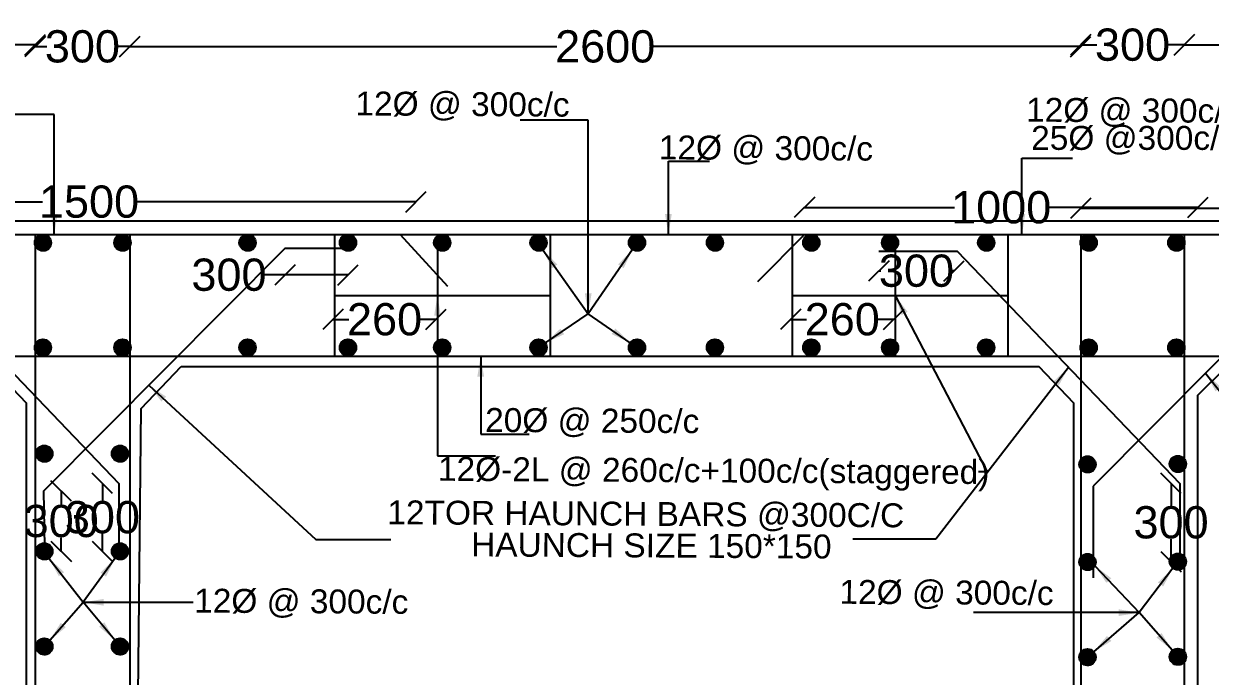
# Model space of a CAD drawing. Header units: millimetres. Extents: x 5124 to 6568637, y 2311 to 91879094.
# Drawn here: x 3831076 to 3836598, y 45943342 to 45946380 of the extents above; entities that cross this region are included whole.
import ezdxf

# ---------------------------------------------------------------- set-up
doc = ezdxf.new("R2010")
doc.units = ezdxf.units.MM
doc.header["$MEASUREMENT"] = 0
doc.layers.add('DIMENSION', color=7, linetype='Continuous')
doc.layers.add('DRAWING', color=7, linetype='Continuous')
doc.styles.get("Standard").update_dxf_attribs({"font": 'arial.ttf', "height": 150})
doc.dimstyles.get("Standard").update_dxf_attribs({"dimtxt": 200, "dimasz": 110, "dimexe": 0.18, "dimexo": 0.0625, "dimgap": 0.09, "dimtad": 0, "dimtih": 1, "dimtoh": 1, "dimdec": 0, "dimzin": 0, "dimdsep": 46, "dimtxsty": 'Standard', "dimblk": 'OBLIQUE', "dimcen": 0.09, "dimse1": 1, "dimse2": 1, "dimadec": 0, "dimazin": 0, "dimtfac": 1, "dimtdec": 0, "dimtofl": 0, "dimtmove": 0, "dimatfit": 3, "dimfxl": 1, "dimtolj": 1, "dimtzin": 0, "dimarcsym": 0})

# ---------------------------------------------------------------- blocks, each defined once
blk = doc.blocks.new('_Oblique')
at = {"color": 0, "linetype": 'ByBlock', "lineweight": -2}
blk.add_line((-0.5, -0.5), (0.5, 0.5), dxfattribs=at)
blk = doc.blocks.new('*D154')
at = {"layer": 'Defpoints', "color": 0, "transparency": 16777216}
for p in [(3831128.6, 45946281.1), (3826696, 45945398.5), (3831128.6, 45945398.5)]:
    blk.add_point(p, dxfattribs=at)
at = {"layer": 'DIMENSION', "color": 0, "lineweight": -2, "transparency": 16777216}
for p, q in [((3826696, 45946281.1), (3828687.2, 45946281.1)), ((3831128.6, 45946281.1), (3829137.4, 45946281.1))]:
    blk.add_line(p, q, dxfattribs=at)
at = {"layer": 'DIMENSION', "color": 0, "lineweight": -2, "transparency": 16777216, "xscale": 95, "yscale": 95, "zscale": 95, "rotation": 180}
blk.add_blockref('_Oblique', (3826696, 45946281.1), dxfattribs=at)
at = {"layer": 'DIMENSION', "color": 0, "lineweight": -2, "transparency": 16777216, "xscale": 95, "yscale": 95, "zscale": 95}
blk.add_blockref('_Oblique', (3831128.6, 45946281.1), dxfattribs=at)
at = {"layer": 'DIMENSION', "color": 0, "transparency": 16777216, "insert": (3828912.3, 45946281.1), "char_height": 150, "attachment_point": 5}
blk.add_mtext('\\A1;2600', dxfattribs=at)
blk = doc.blocks.new('*D155')
at = {"layer": 'Defpoints', "color": 0, "transparency": 16777216}
for p in [(3831568.7, 45946273.2), (3831128.6, 45945398.5), (3831568.7, 45945398.5)]:
    blk.add_point(p, dxfattribs=at)
at = {"layer": 'DIMENSION', "color": 0, "lineweight": -2, "transparency": 16777216}
for p, q in [((3831128.6, 45946273.2), (3831183.2, 45946273.2)), ((3831568.7, 45946273.2), (3831514.2, 45946273.2))]:
    blk.add_line(p, q, dxfattribs=at)
at = {"layer": 'DIMENSION', "color": 0, "lineweight": -2, "transparency": 16777216, "xscale": 95, "yscale": 95, "zscale": 95, "rotation": 180}
blk.add_blockref('_Oblique', (3831128.6, 45946273.2), dxfattribs=at)
at = {"layer": 'DIMENSION', "color": 0, "lineweight": -2, "transparency": 16777216, "xscale": 95, "yscale": 95, "zscale": 95}
blk.add_blockref('_Oblique', (3831568.7, 45946273.2), dxfattribs=at)
at = {"layer": 'DIMENSION', "color": 0, "transparency": 16777216, "insert": (3831348.7, 45946273.2), "char_height": 150, "attachment_point": 5}
blk.add_mtext('\\A1;300', dxfattribs=at)
blk = doc.blocks.new('*D156')
at = {"layer": 'Defpoints', "color": 0, "transparency": 16777216}
for p in [(3835994.7, 45946273), (3835994.7, 45945398.5), (3831568.7, 45945378.6)]:
    blk.add_point(p, dxfattribs=at)
at = {"layer": 'DIMENSION', "color": 0, "lineweight": -2, "transparency": 16777216}
for p, q in [((3831568.7, 45946273), (3833556.6, 45946273)), ((3835994.7, 45946273), (3834006.8, 45946273))]:
    blk.add_line(p, q, dxfattribs=at)
at = {"layer": 'DIMENSION', "color": 0, "lineweight": -2, "transparency": 16777216, "xscale": 95, "yscale": 95, "zscale": 95, "rotation": 180}
blk.add_blockref('_Oblique', (3831568.7, 45946273), dxfattribs=at)
at = {"layer": 'DIMENSION', "color": 0, "lineweight": -2, "transparency": 16777216, "xscale": 95, "yscale": 95, "zscale": 95}
blk.add_blockref('_Oblique', (3835994.7, 45946273), dxfattribs=at)
at = {"layer": 'DIMENSION', "color": 0, "transparency": 16777216, "insert": (3833781.7, 45946273), "char_height": 150, "attachment_point": 5}
blk.add_mtext('\\A1;2600', dxfattribs=at)
blk = doc.blocks.new('*D157')
at = {"layer": 'Defpoints', "color": 0, "transparency": 16777216}
for p in [(3832900.9, 45945550.6), (3829857.8, 45945398.5), (3832900.9, 45945398.5)]:
    blk.add_point(p, dxfattribs=at)
at = {"layer": 'DIMENSION', "color": 0, "lineweight": -2, "transparency": 16777216}
for p, q in [((3829857.8, 45945550.6), (3831162.6, 45945550.6)), ((3832900.9, 45945550.6), (3831596.1, 45945550.6))]:
    blk.add_line(p, q, dxfattribs=at)
at = {"layer": 'DIMENSION', "color": 0, "lineweight": -2, "transparency": 16777216, "xscale": 95, "yscale": 95, "zscale": 95, "rotation": 180}
blk.add_blockref('_Oblique', (3829857.8, 45945550.6), dxfattribs=at)
at = {"layer": 'DIMENSION', "color": 0, "lineweight": -2, "transparency": 16777216, "xscale": 95, "yscale": 95, "zscale": 95}
blk.add_blockref('_Oblique', (3832900.9, 45945550.6), dxfattribs=at)
at = {"layer": 'DIMENSION', "color": 0, "transparency": 16777216, "insert": (3831379.4, 45945550.6), "char_height": 150, "attachment_point": 5}
blk.add_mtext('\\A1;1500', dxfattribs=at)
blk = doc.blocks.new('*D158')
at = {"layer": 'Defpoints', "color": 0, "transparency": 16777216}
for p in [(3832291.1, 45945334), (3832584.4, 45945321.9), (3832291.1, 45945210.3)]:
    blk.add_point(p, dxfattribs=at)
at = {"layer": 'DIMENSION', "color": 0, "lineweight": -2, "transparency": 16777216}
for p, q in [((3832291.1, 45945210.3), (3832196.1, 45945210.3)), ((3832584.4, 45945210.3), (3832291.1, 45945210.3))]:
    blk.add_line(p, q, dxfattribs=at)
at = {"layer": 'DIMENSION', "color": 0, "lineweight": -2, "transparency": 16777216, "xscale": 95, "yscale": 95, "zscale": 95, "rotation": 180}
blk.add_blockref('_Oblique', (3832291.1, 45945210.3), dxfattribs=at)
at = {"layer": 'DIMENSION', "color": 0, "lineweight": -2, "transparency": 16777216, "xscale": 95, "yscale": 95, "zscale": 95}
blk.add_blockref('_Oblique', (3832584.4, 45945210.3), dxfattribs=at)
at = {"layer": 'DIMENSION', "color": 0, "transparency": 16777216, "insert": (3832030.6, 45945210.3), "char_height": 150, "attachment_point": 5}
blk.add_mtext('\\A1;300', dxfattribs=at)
blk = doc.blocks.new('*D163')
at = {"layer": 'Defpoints', "color": 0, "transparency": 16777216}
for p in [(3831167.6, 45944204.3), (3831249.8, 45944204.3), (3831171.2, 45943923.5)]:
    blk.add_point(p, dxfattribs=at)
at = {"layer": 'DIMENSION', "color": 0, "lineweight": -2, "transparency": 16777216}
for p, q in [((3831249.8, 45944204.3), (3831249.8, 45944140.6)), ((3831249.8, 45943923.5), (3831249.8, 45943987.3))]:
    blk.add_line(p, q, dxfattribs=at)
at = {"layer": 'DIMENSION', "color": 0, "lineweight": -2, "transparency": 16777216, "xscale": 95, "yscale": 95, "zscale": 95}
for p, rotation in [((3831249.8, 45944204.3), 90), ((3831249.8, 45943923.5), 270)]:
    blk.add_blockref('_Oblique', p, dxfattribs=dict(at, rotation=rotation))
at = {"layer": 'DIMENSION', "color": 0, "transparency": 16777216, "insert": (3831249.8, 45944063.9), "char_height": 150, "attachment_point": 5}
blk.add_mtext('\\A1;300', dxfattribs=at)
blk = doc.blocks.new('*D164')
at = {"layer": 'Defpoints', "color": 0, "transparency": 16777216}
for p in [(3831517.4, 45944239.8), (3831441.8, 45943923.5), (3831523.7, 45943923.5)]:
    blk.add_point(p, dxfattribs=at)
at = {"layer": 'DIMENSION', "color": 0, "lineweight": -2, "transparency": 16777216}
for p, q in [((3831441.8, 45944239.8), (3831441.8, 45944158.4)), ((3831441.8, 45943923.5), (3831441.8, 45944005))]:
    blk.add_line(p, q, dxfattribs=at)
at = {"layer": 'DIMENSION', "color": 0, "lineweight": -2, "transparency": 16777216, "xscale": 95, "yscale": 95, "zscale": 95}
for p, rotation in [((3831441.8, 45944239.8), 90), ((3831441.8, 45943923.5), 270)]:
    blk.add_blockref('_Oblique', p, dxfattribs=dict(at, rotation=rotation))
at = {"layer": 'DIMENSION', "color": 0, "transparency": 16777216, "insert": (3831441.8, 45944081.7), "char_height": 150, "attachment_point": 5}
blk.add_mtext('\\A1;300', dxfattribs=at)
blk = doc.blocks.new('*D165')
at = {"layer": 'Defpoints', "color": 0, "transparency": 16777216}
for p in [(3835055.1, 45945320.1), (3835405.4, 45945320.1), (3835405.4, 45945229)]:
    blk.add_point(p, dxfattribs=at)
at = {"layer": 'DIMENSION', "color": 0, "lineweight": -2, "transparency": 16777216}
for p, q in [((3835055.1, 45945229), (3835064.8, 45945229)), ((3835405.4, 45945229), (3835395.8, 45945229))]:
    blk.add_line(p, q, dxfattribs=at)
at = {"layer": 'DIMENSION', "color": 0, "lineweight": -2, "transparency": 16777216, "xscale": 95, "yscale": 95, "zscale": 95, "rotation": 180}
blk.add_blockref('_Oblique', (3835055.1, 45945229), dxfattribs=at)
at = {"layer": 'DIMENSION', "color": 0, "lineweight": -2, "transparency": 16777216, "xscale": 95, "yscale": 95, "zscale": 95}
blk.add_blockref('_Oblique', (3835405.4, 45945229), dxfattribs=at)
at = {"layer": 'DIMENSION', "color": 0, "transparency": 16777216, "insert": (3835230.3, 45945229), "char_height": 150, "attachment_point": 5}
blk.add_mtext('\\A1;300', dxfattribs=at)
blk = doc.blocks.new('*D166')
at = {"layer": 'Defpoints', "color": 0, "transparency": 16777216}
for p in [(3836540.1, 45945524.3), (3834709, 45945398.5), (3836540.1, 45945359.8)]:
    blk.add_point(p, dxfattribs=at)
at = {"layer": 'DIMENSION', "color": 0, "lineweight": -2, "transparency": 16777216}
for p, q in [((3834709, 45945524.3), (3835407.8, 45945524.3)), ((3836540.1, 45945524.3), (3835841.3, 45945524.3))]:
    blk.add_line(p, q, dxfattribs=at)
at = {"layer": 'DIMENSION', "color": 0, "lineweight": -2, "transparency": 16777216, "xscale": 95, "yscale": 95, "zscale": 95, "rotation": 180}
blk.add_blockref('_Oblique', (3834709, 45945524.3), dxfattribs=at)
at = {"layer": 'DIMENSION', "color": 0, "lineweight": -2, "transparency": 16777216, "xscale": 95, "yscale": 95, "zscale": 95}
blk.add_blockref('_Oblique', (3836540.1, 45945524.3), dxfattribs=at)
at = {"layer": 'DIMENSION', "color": 0, "transparency": 16777216, "insert": (3835624.6, 45945524.3), "char_height": 150, "attachment_point": 5}
blk.add_mtext('\\A1;1000', dxfattribs=at)
blk = doc.blocks.new('*D167')
at = {"layer": 'Defpoints', "color": 0, "transparency": 16777216}
for p in [(3836455.6, 45944239.8), (3836415.2, 45943875.8), (3836446.8, 45943875.8)]:
    blk.add_point(p, dxfattribs=at)
at = {"layer": 'DIMENSION', "color": 0, "lineweight": -2, "transparency": 16777216}
for p, q in [((3836415.2, 45944239.8), (3836415.2, 45944134.5)), ((3836415.2, 45943875.8), (3836415.2, 45943981.1))]:
    blk.add_line(p, q, dxfattribs=at)
at = {"layer": 'DIMENSION', "color": 0, "lineweight": -2, "transparency": 16777216, "xscale": 95, "yscale": 95, "zscale": 95}
for p, rotation in [((3836415.2, 45944239.8), 90), ((3836415.2, 45943875.8), 270)]:
    blk.add_blockref('_Oblique', p, dxfattribs=dict(at, rotation=rotation))
at = {"layer": 'DIMENSION', "color": 0, "transparency": 16777216, "insert": (3836415.2, 45944057.8), "char_height": 150, "attachment_point": 5}
blk.add_mtext('\\A1;300', dxfattribs=at)
blk = doc.blocks.new('*D172')
at = {"layer": 'Defpoints', "color": 0, "transparency": 16777216}
for p in [(3840951.5, 45946281.1), (3836476.8, 45945398.5), (3840951.5, 45945398.5)]:
    blk.add_point(p, dxfattribs=at)
at = {"layer": 'DIMENSION', "color": 0, "lineweight": -2, "transparency": 16777216}
for p, q in [((3836476.8, 45946281.1), (3838489, 45946281.1)), ((3840951.5, 45946281.1), (3838939.2, 45946281.1))]:
    blk.add_line(p, q, dxfattribs=at)
at = {"layer": 'DIMENSION', "color": 0, "lineweight": -2, "transparency": 16777216, "xscale": 95, "yscale": 95, "zscale": 95, "rotation": 180}
blk.add_blockref('_Oblique', (3836476.8, 45946281.1), dxfattribs=at)
at = {"layer": 'DIMENSION', "color": 0, "lineweight": -2, "transparency": 16777216, "xscale": 95, "yscale": 95, "zscale": 95}
blk.add_blockref('_Oblique', (3840951.5, 45946281.1), dxfattribs=at)
at = {"layer": 'DIMENSION', "color": 0, "transparency": 16777216, "insert": (3838714.1, 45946281.1), "char_height": 150, "attachment_point": 5}
blk.add_mtext('\\A1;2600', dxfattribs=at)
blk = doc.blocks.new('*D193')
at = {"layer": 'Defpoints', "color": 0, "lineweight": -2, "transparency": 16777216}
for p, q in [((3835994.7, 45946281.1), (3836070.3, 45946281.1)), ((3836476.8, 45946281.1), (3836401.2, 45946281.1))]:
    blk.add_line(p, q, dxfattribs=at)
at = {"layer": 'Defpoints', "color": 0, "transparency": 16777216}
for p in [(3836476.8, 45946281.1), (3835994.7, 45945398.5), (3836476.8, 45945398.5)]:
    blk.add_point(p, dxfattribs=at)
at = {"layer": 'Defpoints', "color": 0, "lineweight": -2, "transparency": 16777216, "xscale": 95, "yscale": 95, "zscale": 95, "rotation": 180}
blk.add_blockref('_Oblique', (3835994.7, 45946281.1), dxfattribs=at)
at = {"layer": 'Defpoints', "color": 0, "lineweight": -2, "transparency": 16777216, "xscale": 95, "yscale": 95, "zscale": 95}
blk.add_blockref('_Oblique', (3836476.8, 45946281.1), dxfattribs=at)
at = {"layer": 'Defpoints', "color": 0, "transparency": 16777216, "insert": (3836235.8, 45946281.1), "char_height": 150, "attachment_point": 5}
blk.add_mtext('\\A1;300', dxfattribs=at)
blk = doc.blocks.new('*D145')
at = {"layer": 'Defpoints', "color": 0, "lineweight": -2, "transparency": 16777216}
for p, q in [((3832514.7, 45945003.1), (3832587.9, 45945003.1)), ((3832994.7, 45945003.1), (3832921.5, 45945003.1))]:
    blk.add_line(p, q, dxfattribs=at)
at = {"layer": 'Defpoints', "color": 0, "transparency": 16777216}
for p in [(3832514.7, 45945003.1), (3832994.7, 45945003.1), (3832994.7, 45945003.1)]:
    blk.add_point(p, dxfattribs=at)
at = {"layer": 'Defpoints', "color": 0, "lineweight": -2, "transparency": 16777216, "xscale": 95, "yscale": 95, "zscale": 95, "rotation": 180}
blk.add_blockref('_Oblique', (3832514.7, 45945003.1), dxfattribs=at)
at = {"layer": 'Defpoints', "color": 0, "lineweight": -2, "transparency": 16777216, "xscale": 95, "yscale": 95, "zscale": 95}
blk.add_blockref('_Oblique', (3832994.7, 45945003.1), dxfattribs=at)
at = {"layer": 'Defpoints', "color": 0, "transparency": 16777216, "insert": (3832754.7, 45945003.1), "char_height": 150, "attachment_point": 5}
blk.add_mtext('\\A1;260', dxfattribs=at)
blk = doc.blocks.new('*D146')
at = {"layer": 'Defpoints', "color": 0, "lineweight": -2, "transparency": 16777216}
for p, q in [((3834644.9, 45945003.1), (3834718.1, 45945003.1)), ((3835124.9, 45945003.1), (3835051.7, 45945003.1))]:
    blk.add_line(p, q, dxfattribs=at)
at = {"layer": 'Defpoints', "color": 0, "transparency": 16777216}
for p in [(3834644.9, 45945003.1), (3835124.9, 45945003.1), (3835124.9, 45945003.1)]:
    blk.add_point(p, dxfattribs=at)
at = {"layer": 'Defpoints', "color": 0, "lineweight": -2, "transparency": 16777216, "xscale": 95, "yscale": 95, "zscale": 95, "rotation": 180}
blk.add_blockref('_Oblique', (3834644.9, 45945003.1), dxfattribs=at)
at = {"layer": 'Defpoints', "color": 0, "lineweight": -2, "transparency": 16777216, "xscale": 95, "yscale": 95, "zscale": 95}
blk.add_blockref('_Oblique', (3835124.9, 45945003.1), dxfattribs=at)
at = {"layer": 'Defpoints', "color": 0, "transparency": 16777216, "insert": (3834884.9, 45945003.1), "char_height": 150, "attachment_point": 5}
blk.add_mtext('\\A1;260', dxfattribs=at)
blk = doc.blocks.new('*D198')
at = {"layer": 'Defpoints', "color": 0, "transparency": 16777216}
for p in [(3838451.4, 45945520.8), (3835994.7, 45945398.5), (3838451.4, 45945398.5)]:
    blk.add_point(p, dxfattribs=at)
at = {"layer": 'DRAWING', "color": 0, "lineweight": -2, "transparency": 16777216}
for p, q in [((3835994.7, 45945520.8), (3837006.3, 45945520.8)), ((3838451.4, 45945520.8), (3837439.8, 45945520.8))]:
    blk.add_line(p, q, dxfattribs=at)
at = {"layer": 'DRAWING', "color": 0, "lineweight": -2, "transparency": 16777216, "xscale": 95, "yscale": 95, "zscale": 95, "rotation": 180}
blk.add_blockref('_Oblique', (3835994.7, 45945520.8), dxfattribs=at)
at = {"layer": 'DRAWING', "color": 0, "lineweight": -2, "transparency": 16777216, "xscale": 95, "yscale": 95, "zscale": 95}
blk.add_blockref('_Oblique', (3838451.4, 45945520.8), dxfattribs=at)
at = {"layer": 'DRAWING', "color": 0, "transparency": 16777216, "insert": (3837223, 45945520.8), "char_height": 150, "attachment_point": 5}
blk.add_mtext('\\A1;1000', dxfattribs=at)

msp = doc.modelspace()

# ---------------------------------------------------------------- hatches: boundary and pattern name
at = {"layer": 'DRAWING'}
h = msp.add_hatch(dxfattribs=at)
h.set_pattern_fill('ANSI31', color=256, scale=0.506239, style=0)
h.set_pattern_definition([(45, (2011681.11271, 22686187.51885), (-0.04474567227195, 0.04474567227195), [])])
h.paths.add_polyline_path([(3831203.2, 45945360.2, 0.958694), (3831126.6, 45945363.5), (3831126.6, 45945357, 0.958694)])
h = msp.add_hatch(dxfattribs=at)
h.set_pattern_fill('ANSI31', color=256, scale=0.506239, style=0)
h.set_pattern_definition([(45, (2012051.350035, 22686187.51885), (-0.04474567227195, 0.04474567227195), [])])
h.paths.add_polyline_path([(3831573.4, 45945360.2, 0.958694), (3831496.9, 45945363.5), (3831496.9, 45945357, 0.958694)])
h = msp.add_hatch(dxfattribs=at)
h.set_pattern_fill('ANSI31', color=256, scale=0.506239, style=0)
h.set_pattern_definition([(45, (2012633.46061, 22686187.51885), (-0.04474567227195, 0.04474567227195), [])])
h.paths.add_polyline_path([(3832155.5, 45945360.2, 0.958694), (3832079, 45945363.5), (3832079, 45945357, 0.958694)])
h = msp.add_hatch(dxfattribs=at)
h.set_pattern_fill('ANSI31', color=256, scale=0.506239, style=0)
h.set_pattern_definition([(45, (2013100.620214, 22686187.51885), (-0.04474567227195, 0.04474567227195), [])])
h.paths.add_polyline_path([(3832622.7, 45945360.2, 0.958694), (3832546.1, 45945363.5), (3832546.1, 45945357, 0.958694)])
h = msp.add_hatch(dxfattribs=at)
h.set_pattern_fill('ANSI31', color=256, scale=0.506239, style=0)
h.set_pattern_definition([(45, (2013539.36659, 22686187.51885), (-0.04474567227195, 0.04474567227195), [])])
h.paths.add_polyline_path([(3833061.4, 45945360.2, 0.958694), (3832984.9, 45945363.5), (3832984.9, 45945357, 0.958694)])
h = msp.add_hatch(dxfattribs=at)
h.set_pattern_fill('ANSI31', color=256, scale=0.506239, style=0)
h.set_pattern_definition([(45, (2013987.77635, 22686187.51885), (-0.04474567227195, 0.04474567227195), [])])
h.paths.add_polyline_path([(3833509.9, 45945360.2, 0.958694), (3833433.3, 45945363.5), (3833433.3, 45945357, 0.958694)])
h = msp.add_hatch(dxfattribs=at)
h.set_pattern_fill('ANSI31', color=256, scale=0.506239, style=0)
h.set_pattern_definition([(45, (2014446.137946, 22686187.51885), (-0.04474567227195, 0.04474567227195), [])])
h.paths.add_polyline_path([(3833968.2, 45945360.2, 0.958694), (3833891.7, 45945363.5), (3833891.7, 45945357, 0.958694)])
h = msp.add_hatch(dxfattribs=at)
h.set_pattern_fill('ANSI31', color=256, scale=0.506239, style=0)
h.set_pattern_definition([(45, (2014808.51476, 22686187.51885), (-0.04474567227195, 0.04474567227195), [])])
h.paths.add_polyline_path([(3834330.6, 45945360.2, 0.958694), (3834254, 45945363.5), (3834254, 45945357, 0.958694)])
h = msp.add_hatch(dxfattribs=at)
h.set_pattern_fill('ANSI31', color=256, scale=0.506239, style=0)
h.set_pattern_definition([(45, (2015256.92452, 22686187.51885), (-0.04474567227195, 0.04474567227195), [])])
h.paths.add_polyline_path([(3834779, 45945360.2, 0.958694), (3834702.4, 45945363.5), (3834702.4, 45945357, 0.958694)])
h = msp.add_hatch(dxfattribs=at)
h.set_pattern_fill('ANSI31', color=256, scale=0.506239, style=0)
h.set_pattern_definition([(45, (2015623.62822, 22686187.51885), (-0.04474567227195, 0.04474567227195), [])])
h.paths.add_polyline_path([(3835145.7, 45945360.2, 0.958694), (3835069.2, 45945363.5), (3835069.2, 45945357, 0.958694)])
h = msp.add_hatch(dxfattribs=at)
h.set_pattern_fill('ANSI31', color=256, scale=0.506239, style=0)
h.set_pattern_definition([(45, (2016071.1726, 22686187.51885), (-0.04474567227195, 0.04474567227195), [])])
h.paths.add_polyline_path([(3835593.3, 45945360.2, 0.958694), (3835516.7, 45945363.5), (3835516.7, 45945357, 0.958694)])
h = msp.add_hatch(dxfattribs=at)
h.set_pattern_fill('ANSI31', color=256, scale=0.506239, style=0)
h.set_pattern_definition([(45, (2016547.92347, 22686187.51885), (-0.04474567227195, 0.04474567227195), [])])
h.paths.add_polyline_path([(3836070, 45945360.2, 0.958694), (3835993.4, 45945363.5), (3835993.4, 45945357, 0.958694)])
h = msp.add_hatch(dxfattribs=at)
h.set_pattern_fill('ANSI31', color=256, scale=0.506239, style=0)
h.set_pattern_definition([(45, (2016956.16529, 22686187.51885), (-0.04474567227195, 0.04474567227195), [])])
h.paths.add_polyline_path([(3836478.2, 45945360.2, 0.958694), (3836401.7, 45945363.5), (3836401.7, 45945357, 0.958694)])
h = msp.add_hatch(dxfattribs=at)
h.set_pattern_fill('ANSI31', color=256, scale=0.506239, style=0)
h.set_pattern_definition([(45, (2011681.11271, 22685699.573284), (-0.04474567227195, 0.04474567227195), [])])
h.paths.add_polyline_path([(3831203.2, 45944872.3, 0.958694), (3831126.6, 45944875.5), (3831126.6, 45944869.1, 0.958694)])
h = msp.add_hatch(dxfattribs=at)
h.set_pattern_fill('ANSI31', color=256, scale=0.506239, style=0)
h.set_pattern_definition([(45, (2012051.350035, 22685699.573284), (-0.04474567227195, 0.04474567227195), [])])
h.paths.add_polyline_path([(3831573.4, 45944872.3, 0.958694), (3831496.9, 45944875.5), (3831496.9, 45944869.1, 0.958694)])
h = msp.add_hatch(dxfattribs=at)
h.set_pattern_fill('ANSI31', color=256, scale=0.506239, style=0)
h.set_pattern_definition([(45, (2012633.46061, 22685699.573284), (-0.04474567227195, 0.04474567227195), [])])
h.paths.add_polyline_path([(3832155.5, 45944872.3, 0.958694), (3832079, 45944875.5), (3832079, 45944869.1, 0.958694)])
h = msp.add_hatch(dxfattribs=at)
h.set_pattern_fill('ANSI31', color=256, scale=0.506239, style=0)
h.set_pattern_definition([(45, (2013100.620214, 22685699.573284), (-0.04474567227195, 0.04474567227195), [])])
h.paths.add_polyline_path([(3832622.7, 45944872.3, 0.958694), (3832546.1, 45944875.5), (3832546.1, 45944869.1, 0.958694)])
h = msp.add_hatch(dxfattribs=at)
h.set_pattern_fill('ANSI31', color=256, scale=0.506239, style=0)
h.set_pattern_definition([(45, (2013539.36659, 22685699.573284), (-0.04474567227195, 0.04474567227195), [])])
h.paths.add_polyline_path([(3833061.4, 45944872.3, 0.958694), (3832984.9, 45944875.5), (3832984.9, 45944869.1, 0.958694)])
h = msp.add_hatch(dxfattribs=at)
h.set_pattern_fill('ANSI31', color=256, scale=0.506239, style=0)
h.set_pattern_definition([(45, (2013987.77635, 22685699.573284), (-0.04474567227195, 0.04474567227195), [])])
h.paths.add_polyline_path([(3833509.9, 45944872.3, 0.958694), (3833433.3, 45944875.5), (3833433.3, 45944869.1, 0.958694)])
h = msp.add_hatch(dxfattribs=at)
h.set_pattern_fill('ANSI31', color=256, scale=0.506239, style=0)
h.set_pattern_definition([(45, (2014446.137946, 22685699.573284), (-0.04474567227195, 0.04474567227195), [])])
h.paths.add_polyline_path([(3833968.2, 45944872.3, 0.958694), (3833891.7, 45944875.5), (3833891.7, 45944869.1, 0.958694)])
h = msp.add_hatch(dxfattribs=at)
h.set_pattern_fill('ANSI31', color=256, scale=0.506239, style=0)
h.set_pattern_definition([(45, (2014808.51476, 22685699.573284), (-0.04474567227195, 0.04474567227195), [])])
h.paths.add_polyline_path([(3834330.6, 45944872.3, 0.958694), (3834254, 45944875.5), (3834254, 45944869.1, 0.958694)])
h = msp.add_hatch(dxfattribs=at)
h.set_pattern_fill('ANSI31', color=256, scale=0.506239, style=0)
h.set_pattern_definition([(45, (2015256.92452, 22685699.573284), (-0.04474567227195, 0.04474567227195), [])])
h.paths.add_polyline_path([(3834779, 45944872.3, 0.958694), (3834702.4, 45944875.5), (3834702.4, 45944869.1, 0.958694)])
h = msp.add_hatch(dxfattribs=at)
h.set_pattern_fill('ANSI31', color=256, scale=0.506239, style=0)
h.set_pattern_definition([(45, (2015623.62822, 22685699.573284), (-0.04474567227195, 0.04474567227195), [])])
h.paths.add_polyline_path([(3835145.7, 45944872.3, 0.958694), (3835069.2, 45944875.5), (3835069.2, 45944869.1, 0.958694)])
h = msp.add_hatch(dxfattribs=at)
h.set_pattern_fill('ANSI31', color=256, scale=0.506239, style=0)
h.set_pattern_definition([(45, (2016071.1726, 22685699.573284), (-0.04474567227195, 0.04474567227195), [])])
h.paths.add_polyline_path([(3835593.3, 45944872.3, 0.958694), (3835516.7, 45944875.5), (3835516.7, 45944869.1, 0.958694)])
h = msp.add_hatch(dxfattribs=at)
h.set_pattern_fill('ANSI31', color=256, scale=0.506239, style=0)
h.set_pattern_definition([(45, (2016547.92347, 22685699.573284), (-0.04474567227195, 0.04474567227195), [])])
h.paths.add_polyline_path([(3836070, 45944872.3, 0.958694), (3835993.4, 45944875.5), (3835993.4, 45944869.1, 0.958694)])
h = msp.add_hatch(dxfattribs=at)
h.set_pattern_fill('ANSI31', color=256, scale=0.506239, style=0)
h.set_pattern_definition([(45, (2016956.16529, 22685699.573284), (-0.04474567227195, 0.04474567227195), [])])
h.paths.add_polyline_path([(3836478.2, 45944872.3, 0.958694), (3836401.7, 45944875.5), (3836401.7, 45944869.1, 0.958694)])
h = msp.add_hatch(dxfattribs=at)
h.set_pattern_fill('ANSI31', color=256, scale=0.506239, style=0)
h.set_pattern_definition([(45, (2011687.44676, 22685205.38793), (-0.04474567227195, 0.04474567227195), [])])
h.paths.add_polyline_path([(3831209.5, 45944378.1, 0.958694), (3831133, 45944381.3), (3831133, 45944374.9, 0.958694)])
h = msp.add_hatch(dxfattribs=at)
h.set_pattern_fill('ANSI31', color=256, scale=0.506239, style=0)
h.set_pattern_definition([(45, (2012039.94385, 22685205.38793), (-0.04474567227195, 0.04474567227195), [])])
h.paths.add_polyline_path([(3831562, 45944378.1, 0.958694), (3831485.5, 45944381.3), (3831485.5, 45944374.9, 0.958694)])
h = msp.add_hatch(dxfattribs=at)
h.set_pattern_fill('ANSI31', color=256, scale=0.506239, style=0)
h.set_pattern_definition([(45, (2016542.430693, 22685155.65838), (-0.04474567227195, 0.04474567227195), [])])
h.paths.add_polyline_path([(3836064.5, 45944328.4, 0.958694), (3835988, 45944331.6), (3835988, 45944325.1, 0.958694)])
h = msp.add_hatch(dxfattribs=at)
h.set_pattern_fill('ANSI31', color=256, scale=0.506239, style=0)
h.set_pattern_definition([(45, (2016963.098887, 22685157.598064), (-0.04474567227195, 0.04474567227195), [])])
h.paths.add_polyline_path([(3836485.2, 45944330.3, 0.958694), (3836408.6, 45944333.5), (3836408.6, 45944327.1, 0.958694)])
h = msp.add_hatch(dxfattribs=at)
h.set_pattern_fill('ANSI31', color=256, scale=0.506239, style=0)
h.set_pattern_definition([(45, (2011687.44676, 22684750.832385), (-0.04474567227195, 0.04474567227195), [])])
h.paths.add_polyline_path([(3831209.5, 45943923.5, 0.958694), (3831133, 45943926.8), (3831133, 45943920.3, 0.958694)])
h = msp.add_hatch(dxfattribs=at)
h.set_pattern_fill('ANSI31', color=256, scale=0.506239, style=0)
h.set_pattern_definition([(45, (2012039.94385, 22684750.832385), (-0.04474567227195, 0.04474567227195), [])])
h.paths.add_polyline_path([(3831562, 45943923.5, 0.958694), (3831485.5, 45943926.8), (3831485.5, 45943920.3, 0.958694)])
h = msp.add_hatch(dxfattribs=at)
h.set_pattern_fill('ANSI31', color=256, scale=0.506239, style=0)
h.set_pattern_definition([(45, (2016542.430693, 22684701.10283), (-0.04474567227195, 0.04474567227195), [])])
h.paths.add_polyline_path([(3836064.5, 45943873.8, 0.958694), (3835988, 45943877), (3835988, 45943870.6, 0.958694)])
h = msp.add_hatch(dxfattribs=at)
h.set_pattern_fill('ANSI31', color=256, scale=0.506239, style=0)
h.set_pattern_definition([(45, (2016963.098887, 22684703.04252), (-0.04474567227195, 0.04474567227195), [])])
h.paths.add_polyline_path([(3836485.2, 45943875.8, 0.958694), (3836408.6, 45943879), (3836408.6, 45943872.5, 0.958694)])
h = msp.add_hatch(dxfattribs=at)
h.set_pattern_fill('ANSI31', color=256, scale=0.506239, style=0)
h.set_pattern_definition([(45, (2011687.44676, 22684308.08217), (-0.04474567227195, 0.04474567227195), [])])
h.paths.add_polyline_path([(3831209.5, 45943480.8, 0.958694), (3831133, 45943484), (3831133, 45943477.6, 0.958694)])
h = msp.add_hatch(dxfattribs=at)
h.set_pattern_fill('ANSI31', color=256, scale=0.506239, style=0)
h.set_pattern_definition([(45, (2012039.94385, 22684308.08217), (-0.04474567227195, 0.04474567227195), [])])
h.paths.add_polyline_path([(3831562, 45943480.8, 0.958694), (3831485.5, 45943484), (3831485.5, 45943477.6, 0.958694)])
h = msp.add_hatch(dxfattribs=at)
h.set_pattern_fill('ANSI31', color=256, scale=0.506239, style=0)
h.set_pattern_definition([(45, (2016542.430693, 22684258.35262), (-0.04474567227195, 0.04474567227195), [])])
h.paths.add_polyline_path([(3836064.5, 45943431.1, 0.958694), (3835988, 45943434.3), (3835988, 45943427.8, 0.958694)])
h = msp.add_hatch(dxfattribs=at)
h.set_pattern_fill('ANSI31', color=256, scale=0.506239, style=0)
h.set_pattern_definition([(45, (2016963.098887, 22684260.292305), (-0.04474567227195, 0.04474567227195), [])])
h.paths.add_polyline_path([(3836485.2, 45943433, 0.958694), (3836408.6, 45943436.2), (3836408.6, 45943429.8, 0.958694)])

# ---------------------------------------------------------------- linework, layer by layer
at = {"layer": 'Defpoints'}
msp.add_lwpolyline([(3836052.8, 45944227.4), (3836052.8, 45943799.6)], dxfattribs=at)
at = {"layer": 'DIMENSION'}
msp.add_line((3826131.8, 45945461.8), (3836540.1, 45945461.8), dxfattribs=at)
for points in [[(3836540.1, 45945461.8), (3846363, 45945461.8), (3846363, 45940954.8), (3836540.1, 45940954.8)], [(3831128.6, 45945398.5), (3831128.6, 45941018.2)], [(3831568.7, 45945398.5), (3831568.7, 45941018.2)], [(3832828.1, 45945398.5), (3833048.3, 45945157.4)], [(3834709, 45945398.5), (3834490.1, 45945178.7)], [(3835994.7, 45945398.5), (3835994.7, 45941018.2)], [(3836476.8, 45945398.5), (3846299.6, 45945398.5), (3846299.6, 45941018.2), (3836476.8, 45941018.2)], [(3826195.1, 45944832), (3836476.8, 45944832)], [(3836476.8, 45944832), (3846299.6, 45944832)]]:
    msp.add_lwpolyline(points, dxfattribs=at)
msp.add_lwpolyline([(3826195.1, 45945398.5), (3836476.8, 45945398.5), (3836476.8, 45941018.2), (3826195.1, 45941018.2)], close=True, dxfattribs=at)
at = {"layer": 'DRAWING'}
for points in [[(3832521.7, 45945398.5), (3832521.7, 45944832)], [(3833001.1, 45945398.5), (3833001.1, 45944832)], [(3833524.8, 45945398.5), (3833524.8, 45944832)], [(3834651.9, 45945398.5), (3834651.9, 45944832)], [(3835131.3, 45945398.5), (3835131.3, 45944832)], [(3835655, 45945398.5), (3835655, 45944832)], [(3832606.9, 45945334), (3832291.1, 45945334), (3831167.6, 45944204.3), (3831171.5, 45943946.6)], [(3837495.3, 45945360.2), (3837179.5, 45945360.2), (3836052.8, 45944227.4)], [(3830116.9, 45945320.1), (3830467.2, 45945320.1), (3830482.1, 45945320.1), (3831517.4, 45944239.8), (3831517.4, 45943895.7)], [(3835055.1, 45945320.1), (3835405.4, 45945320.1), (3835420.3, 45945320.1), (3836455.6, 45944239.8), (3836455.6, 45943895.7)], [(3832521.7, 45945115.2), (3833524.8, 45945115.2)], [(3834651.9, 45945115.2), (3835655, 45945115.2)], [(3826850.6, 45944782.5), (3830924.8, 45944782.5), (3831086.4, 45944614.4), (3831086.4, 45941793.6), (3830930.5, 45941658.5), (3826836.5, 45941658.5), (3826717.3, 45941771.2), (3826717.3, 45944651), (3826850.6, 45944782.5)], [(3831808.6, 45944783.9), (3835799.9, 45944783.7), (3835961.5, 45944615.6), (3835961.5, 45941794.8), (3835805.6, 45941659.7), (3831711.6, 45941659.7), (3831592.4, 45941772.4), (3831622.8, 45944589.1), (3831808.6, 45944783.9)], [(3836673.4, 45944782.5), (3840747.6, 45944782.5), (3840909.3, 45944614.4), (3840909.3, 45941793.6), (3840753.4, 45941658.5), (3836659.3, 45941658.5), (3836540.1, 45941771.2), (3836540.1, 45944651), (3836673.4, 45944782.5)]]:
    msp.add_lwpolyline(points, dxfattribs=at)
for centre in [(3831164.8, 45945360.2), (3831535.1, 45945360.2), (3832117.2, 45945360.2), (3832584.4, 45945360.2), (3833023.1, 45945360.2), (3833471.5, 45945360.2), (3833929.9, 45945360.2), (3834292.2, 45945360.2), (3834740.7, 45945360.2), (3835107.4, 45945360.2), (3835554.9, 45945360.2), (3836031.7, 45945360.2), (3836439.9, 45945360.2), (3831164.8, 45944872.3), (3831535.1, 45944872.3), (3832117.2, 45944872.3), (3832584.4, 45944872.3), (3833023.1, 45944872.3), (3833471.5, 45944872.3), (3833929.9, 45944872.3), (3834292.2, 45944872.3), (3834740.7, 45944872.3), (3835107.4, 45944872.3), (3835554.9, 45944872.3), (3836031.7, 45944872.3), (3836439.9, 45944872.3), (3831171.2, 45944378.1), (3831523.7, 45944378.1), (3836026.2, 45944328.4), (3836446.8, 45944330.3), (3831171.2, 45943923.5), (3831523.7, 45943923.5), (3836026.2, 45943873.8), (3836446.8, 45943875.8), (3831171.2, 45943480.8), (3831523.7, 45943480.8), (3836026.2, 45943431.1), (3836446.8, 45943433)]:
    msp.add_circle(centre, 38.3, dxfattribs=at)

# ---------------------------------------------------------------- texts
for s, p in [('12Ø @ 300c/c ', (3832618.8, 45945952.9)), ('12Ø @ 300c/c + ', (3835740, 45945923.7)), ('12Ø @ 300c/c ', (3834031, 45945748.3)), ('20Ø @ 250c/c ', (3833222.6, 45944479.7)), ('12Ø-2L @ 260c/c+100c/c(staggered)', (3833003.1, 45944252.3)), ('12TOR HAUNCH BARS @300C/C', (3832767.4, 45944049.8)), (' HAUNCH SIZE 150*150', (3833114.3, 45943900.5)), ('12Ø @ 300c/c ', (3834871.5, 45943679.7)), ('12Ø @ 300c/c ', (3831868.4, 45943638.7))]:
    msp.add_text(s, height=111.373, rotation=359.6571, dxfattribs=at).set_placement(p)
at = {"layer": 'DRAWING', "insert": (3835764.1, 45945903.7), "char_height": 111.373, "width": 1419.322, "attachment_point": 1}
msp.add_mtext('25Ø @300c/c(extra)', dxfattribs=at)

# ---------------------------------------------------------------- dimensions: what is measured, and where the dimension line sits
at = {"layer": 'Defpoints'}
for base, p1, p2, text, picture, middle in [((3836476.8, 45946281.1), (3835994.7, 45945398.5), (3836476.8, 45945398.5), '300', '*D193', (3836235.8, 45946281.1)), ((3832994.7, 45945003.1), (3832514.7, 45945003.1), (3832994.7, 45945003.1), '260', '*D145', (3832754.7, 45945003.1)), ((3835124.9, 45945003.1), (3834644.9, 45945003.1), (3835124.9, 45945003.1), '260', '*D146', (3834884.9, 45945003.1))]:
    dim = msp.add_linear_dim(base=base, p1=p1, p2=p2, text=text, dimstyle='Standard', override={"dimasz": 95, "dimfxl": 2000, "dimarcsym": 1}, dxfattribs=at)
    dim.commit()
    dim.dimension.update_dxf_attribs({"geometry": picture, "text_midpoint": middle})
at = {"layer": 'DIMENSION'}
for base, p1, p2, text, picture, middle in [((3831128.6, 45946281.1), (3826696, 45945398.5), (3831128.6, 45945398.5), '2600', '*D154', (3828912.3, 45946281.1)), ((3831568.7, 45946273.2), (3831128.6, 45945398.5), (3831568.7, 45945398.5), '300', '*D155', (3831348.7, 45946273.2)), ((3835994.7, 45946273), (3831568.7, 45945378.6), (3835994.7, 45945398.5), '2600', '*D156', (3833781.7, 45946273)), ((3840951.5, 45946281.1), (3836476.8, 45945398.5), (3840951.5, 45945398.5), '2600', '*D172', (3838714.1, 45946281.1)), ((3832900.9, 45945550.6), (3829857.8, 45945398.5), (3832900.9, 45945398.5), '1500', '*D157', (3831379.4, 45945550.6)), ((3836540.1, 45945524.3), (3834709, 45945398.5), (3836540.1, 45945359.8), '1000', '*D166', (3835624.6, 45945524.3)), ((3832291.1, 45945210.3), (3832584.4, 45945321.9), (3832291.1, 45945334), '300', '*D158', (3832030.6, 45945210.3)), ((3835405.4, 45945229), (3835055.1, 45945320.1), (3835405.4, 45945320.1), '300', '*D165', (3835230.3, 45945229))]:
    dim = msp.add_linear_dim(base=base, p1=p1, p2=p2, text=text, dimstyle='Standard', override={"dimasz": 95, "dimfxl": 2000, "dimarcsym": 1}, dxfattribs=at)
    dim.commit()
    dim.dimension.update_dxf_attribs({"geometry": picture, "text_midpoint": middle})
for base, p1, p2, picture, middle in [((3831441.8, 45943923.5), (3831517.4, 45944239.8), (3831523.7, 45943923.5), '*D164', (3831441.8, 45944081.7)), ((3836415.2, 45943875.8), (3836455.6, 45944239.8), (3836446.8, 45943875.8), '*D167', (3836415.2, 45944057.8)), ((3831249.8, 45944204.3), (3831171.2, 45943923.5), (3831167.6, 45944204.3), '*D163', (3831249.8, 45944063.9))]:
    dim = msp.add_linear_dim(base=base, p1=p1, p2=p2, angle=90, text='300', dimstyle='Standard', override={"dimasz": 95, "dimfxl": 2000, "dimarcsym": 1}, dxfattribs=at)
    dim.commit()
    dim.dimension.update_dxf_attribs({"geometry": picture, "text_midpoint": middle})
at = {"layer": 'DRAWING'}
dim = msp.add_linear_dim(base=(3838451.4, 45945520.8), p1=(3835994.7, 45945398.5), p2=(3838451.4, 45945398.5), text='1000', dimstyle='Standard', override={"dimasz": 95, "dimfxl": 2000, "dimarcsym": 1}, dxfattribs=at)
dim.commit()
dim.dimension.update_dxf_attribs({"geometry": '*D198', "text_midpoint": (3837223, 45945520.8)})

# ---------------------------------------------------------------- leaders
for points in [[(3831217.4, 45945398.5), (3831217.4, 45945956.9), (3830958.6, 45945956.9)], [(3833702.7, 45945029.3), (3833702.7, 45945931), (3833385.2, 45945931)], [(3834075.7, 45945398.5), (3834075.7, 45945740.5), (3834266.4, 45945740.5)], [(3835721, 45945398.5), (3835721, 45945753.3), (3835956.1, 45945753.3)], [(3833491.5, 45945327.5), (3833702.7, 45945029.3)], [(3833908.2, 45945328.6), (3833702.7, 45945029.3)], [(3833001.1, 45945115.2), (3833001.1, 45944367.7), (3833271.3, 45944367.7)], [(3835131.3, 45945115.2), (3835559.6, 45944293.1), (3835519.6, 45944293.9)], [(3833503.2, 45944893.8), (3833702.7, 45945029.3)], [(3833898.3, 45944894.1), (3833702.7, 45945029.3)], [(3833202.2, 45944832), (3833202.2, 45944469.5), (3833427.5, 45944469.5)], [(3835938, 45944779.9), (3835319.8, 45943980.2), (3834934, 45943980.2)], [(3836576, 45944753.4), (3837168.4, 45943992.5), (3837514, 45943992.5)], [(3831657.4, 45944696.8), (3832434.6, 45943979.4), (3832784.2, 45943979.4)], [(3831192.9, 45943892), (3831352.8, 45943686.5)], [(3831501.3, 45943892.4), (3831352.8, 45943686.5)], [(3836060.5, 45943856.7), (3836266.5, 45943638.3)], [(3836423.6, 45943845.2), (3836266.5, 45943638.3)], [(3831196.6, 45943509.5), (3831352.8, 45943686.5)], [(3831352.8, 45943686.5), (3831864.6, 45943686.5)], [(3831499.2, 45943510.3), (3831352.8, 45943686.5)], [(3836266.5, 45943638.3), (3835496.2, 45943638.3)], [(3836055.2, 45943456.1), (3836266.5, 45943638.3)], [(3836421.5, 45943461.8), (3836266.5, 45943638.3)]]:
    msp.add_leader(points, dimstyle='Standard', override={"dimasz": 95, "dimgap": 0.09, "dimtad": 0, "dimfxl": 2000, "dimarcsym": 1}, dxfattribs=at)

doc.saveas('drawing.dxf')
